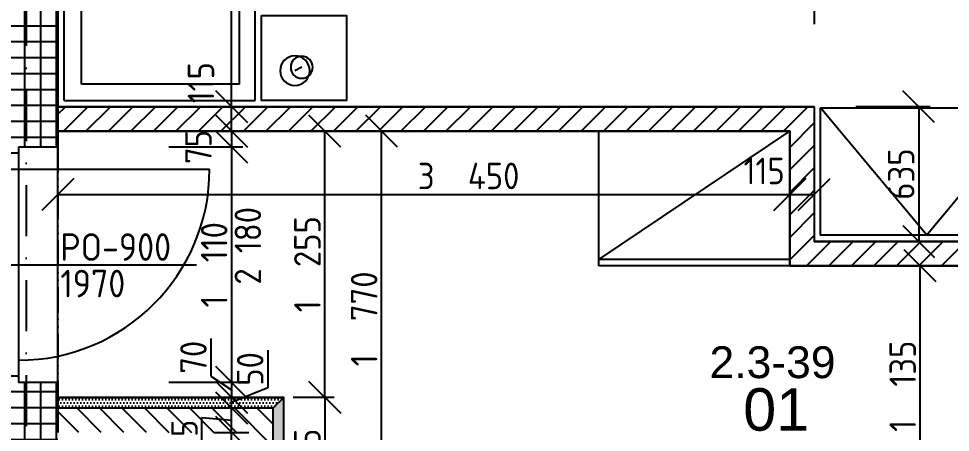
# Model space of a CAD drawing. Extents: x 4511820 to 5180432, y -1526536 to -944957.
# Drawn here: x 5109347 to 5113739, y -1203459 to -1201509 of the extents above; entities that cross this region are included whole.
import ezdxf

# ---------------------------------------------------------------- set-up
doc = ezdxf.new("R2010")
doc.units = 0
doc.header["$MEASUREMENT"] = 0
doc.linetypes.add('ACAD_ISO12W100', pattern=[22, 12, -3, 0.5, -3, 0.5, -3])
doc.linetypes.add('BODKOCIARKOVANA_3', pattern=[5.6, 3, -1.3, 0, -1.3])
doc.layers.get('0').update_dxf_attribs({"linetype": 'CONTINUOUS'})
doc.layers.get('Defpoints').update_dxf_attribs({"color": 61, "linetype": 'CONTINUOUS'})
for name, color, linetype in [('DVERE', 45, 'CONTINUOUS'), ('KÓTY', 4, 'CONTINUOUS'), ('MÚRY', 1, 'CONTINUOUS'), ('osi', 253, 'CONTINUOUS'), ('Plochy', 41, 'CONTINUOUS'), ('POPIS', 7, 'CONTINUOUS'), ('TENKÁ', 7, 'CONTINUOUS'), ('ZARIADENIE', 47, 'CONTINUOUS'), ('ŠRAFY', 82, 'CONTINUOUS')]:
    doc.layers.add(name, color=color, linetype=linetype)
doc.styles.add('ARIAL', font='arial.ttf')
doc.styles.add('STYLE1', font='isocp.shx')
doc.dimstyles.new('STANDARD-50', dxfattribs={"dimtxt": 125, "dimasz": 150, "dimexe": 10, "dimexo": 200, "dimgap": 20, "dimtad": 1, "dimdsep": 46, "dimlunit": 6, "dimtxsty": 'STYLE1', "dimblk1": 'OBLIQUE', "dimblk2": 'OBLIQUE', "dimsah": 1, "dimcen": 2.5, "dimse1": 1, "dimse2": 1, "dimadec": 0, "dimazin": 0, "dimtfac": 1, "dimtmove": 1, "dimatfit": 3, "dimldrblk": 'OBLIQUE', "dimfxl": 1, "dimtolj": 1, "dimtzin": 0, "dimarcsym": 0})
pattern_1 = [(90, (-3307273.674, 579782.7), (-75, 1e-14), []), (180, (-3307273.674, 579782.7), (-1e-14, -75), [])]

# ---------------------------------------------------------------- blocks, each defined once
blk = doc.blocks.new('SKRINA')
at = {"layer": 'ZARIADENIE'}
for p, q in [((4449069, -1324645.2), (4448469, -1324145.2)), ((4448469, -1325145.2), (4449069, -1324645.2))]:
    blk.add_line(p, q, dxfattribs=at)
blk.add_lwpolyline([(4448469, -1324145.2), (4448469, -1325145.2), (4449069, -1325145.2), (4449069, -1324145.2)], close=True, dxfattribs=at)
blk = doc.blocks.new('JEDNOPOSTEL')
at = {"layer": 'ZARIADENIE', "ltscale": 0.25}
for p, q in [((4449069, -1322230.2), (4447069, -1322230.2)), ((4447069, -1323130.2), (4447069, -1322230.2)), ((4449069, -1322230.2), (4449069, -1323130.2)), ((4449069, -1323130.2), (4447069, -1323130.2)), ((4448913, -1323349.6), (4448929.1, -1323317.4))]:
    blk.add_line(p, q, dxfattribs=at)
at = {"layer": 'ZARIADENIE', "color": 76, "ltscale": 0.25}
for p, q in [((4448390.6, -1322311.3), (4447130.6, -1322311.3)), ((4447130.6, -1323056.9), (4447130.6, -1322311.3)), ((4448540.6, -1322461.3), (4448390.6, -1322311.3)), ((4448390.6, -1322461.3), (4448390.6, -1322311.3)), ((4448992.6, -1322311.3), (4448623.3, -1322311.3)), ((4448623.3, -1323056.9), (4448623.3, -1322311.3)), ((4448992.6, -1323056.9), (4448992.6, -1322311.3)), ((4448540.6, -1322461.3), (4448390.6, -1322461.3)), ((4448540.6, -1323056.9), (4448540.6, -1322461.3)), ((4448540.6, -1323056.9), (4447130.6, -1323056.9)), ((4448992.6, -1323056.9), (4448623.3, -1323056.9))]:
    blk.add_line(p, q, dxfattribs=at)
at = {"layer": 'ZARIADENIE'}
blk.add_lwpolyline([(4448669, -1323160.2), (4448669, -1323560.2), (4449069, -1323560.2), (4449069, -1323160.2)], close=True, dxfattribs=at)
at = {"layer": 'ZARIADENIE', "ltscale": 0.25}
for centre, radius in [((4448929.1, -1323317.4), 69.7), ((4448913, -1323349.6), 51.9)]:
    blk.add_circle(centre, radius, dxfattribs=at)
blk = doc.blocks.new('_OBLIQUE')
at = {"color": 0, "linetype": 'ByBlock'}
blk.add_line((-0.5, -0.5), (0.5, 0.5), dxfattribs=at)
blk = doc.blocks.new('*D28091')
at = {"layer": 'Defpoints', "color": 0}
for p in [(5110351.5, -1203459.2), (5110432.5, -1203459.2), (5110432.5, -1203859.2)]:
    blk.add_point(p, dxfattribs=at)
at = {"layer": 'KÓTY', "color": 0, "lineweight": -2}
blk.add_line((5110351.5, -1203859.2), (5110351.5, -1203459.2), dxfattribs=at)
at = {"layer": 'KÓTY', "color": 0, "linetype": 'ByBlock', "lineweight": -2, "xscale": 150, "yscale": 150, "zscale": 150}
for p, rotation in [((5110351.5, -1203459.2), 90), ((5110351.5, -1203859.2), 270)]:
    blk.add_blockref('_OBLIQUE', p, dxfattribs=dict(at, rotation=rotation))
at = {"layer": 'KÓTY', "color": 0, "insert": (5110269, -1203659.2), "char_height": 125, "attachment_point": 5, "rotation": 90, "style": 'STYLE1'}
blk.add_mtext('\\A1;400', dxfattribs=at)
blk = doc.blocks.new('*D28092')
at = {"layer": 'Defpoints', "color": 0}
for p in [(5110351.5, -1203344.2), (5110547.5, -1203344.2), (5110432.5, -1203459.2)]:
    blk.add_point(p, dxfattribs=at)
at = {"layer": 'KÓTY', "color": 0, "lineweight": -2}
for p, q in [((5110351.5, -1203459.2), (5110351.5, -1203344.2)), ((5110211.5, -1203604), (5110211.5, -1203389)), ((5110211.5, -1203389), (5110351.5, -1203401.7))]:
    blk.add_line(p, q, dxfattribs=at)
at = {"layer": 'KÓTY', "color": 0, "linetype": 'ByBlock', "lineweight": -2, "xscale": 150, "yscale": 150, "zscale": 150}
for p, rotation in [((5110351.5, -1203344.2), 90), ((5110351.5, -1203459.2), 270)]:
    blk.add_blockref('_OBLIQUE', p, dxfattribs=dict(at, rotation=rotation))
at = {"layer": 'KÓTY', "color": 0, "insert": (5110129, -1203496.5), "char_height": 125, "attachment_point": 5, "rotation": 90, "style": 'STYLE1'}
blk.add_mtext('\\A1;115', dxfattribs=at)
blk = doc.blocks.new('*D28093')
at = {"layer": 'Defpoints', "color": 0}
for p in [(5110351.5, -1203294.2), (5110547.5, -1203294.2), (5110547.5, -1203344.2)]:
    blk.add_point(p, dxfattribs=at)
at = {"layer": 'KÓTY', "color": 0, "lineweight": -2}
for p, q in [((5110521.5, -1203071.4), (5110521.5, -1203249)), ((5110521.5, -1203249), (5110351.5, -1203319.2)), ((5110351.5, -1203344.2), (5110351.5, -1203294.2))]:
    blk.add_line(p, q, dxfattribs=at)
at = {"layer": 'KÓTY', "color": 0, "linetype": 'ByBlock', "lineweight": -2, "xscale": 150, "yscale": 150, "zscale": 150}
for p, rotation in [((5110351.5, -1203294.2), 90), ((5110351.5, -1203344.2), 270)]:
    blk.add_blockref('_OBLIQUE', p, dxfattribs=dict(at, rotation=rotation))
at = {"layer": 'KÓTY', "color": 0, "insert": (5110439, -1203160.2), "char_height": 125, "attachment_point": 5, "rotation": 90, "style": 'STYLE1'}
blk.add_mtext('\\A1;50', dxfattribs=at)
blk = doc.blocks.new('*D28094')
at = {"layer": 'Defpoints', "color": 0}
for p in [(5110351.5, -1201924.2), (5110547.5, -1201924.2), (5110547.5, -1202039.2)]:
    blk.add_point(p, dxfattribs=at)
at = {"layer": 'KÓTY', "color": 0, "lineweight": -2}
blk.add_line((5110351.5, -1202039.2), (5110351.5, -1201924.2), dxfattribs=at)
at = {"layer": 'KÓTY', "color": 0, "linetype": 'ByBlock', "lineweight": -2, "xscale": 150, "yscale": 150, "zscale": 150}
for p, rotation in [((5110351.5, -1201924.2), 90), ((5110351.5, -1202039.2), 270)]:
    blk.add_blockref('_OBLIQUE', p, dxfattribs=dict(at, rotation=rotation))
at = {"layer": 'KÓTY', "color": 0, "insert": (5110207, -1201811), "char_height": 125, "attachment_point": 5, "rotation": 90, "style": 'STYLE1'}
blk.add_mtext('\\A1;115', dxfattribs=at)
blk = doc.blocks.new('*D28095')
at = {"layer": 'Defpoints', "color": 0}
for p in [(5110351.5, -1199614.2), (5110512.5, -1199614.2), (5110547.5, -1201924.2)]:
    blk.add_point(p, dxfattribs=at)
at = {"layer": 'KÓTY', "color": 0, "lineweight": -2}
blk.add_line((5110351.5, -1201924.2), (5110351.5, -1199614.2), dxfattribs=at)
at = {"layer": 'KÓTY', "color": 0, "linetype": 'ByBlock', "lineweight": -2, "xscale": 150, "yscale": 150, "zscale": 150}
for p, rotation in [((5110351.5, -1199614.2), 90), ((5110351.5, -1201924.2), 270)]:
    blk.add_blockref('_OBLIQUE', p, dxfattribs=dict(at, rotation=rotation))
at = {"layer": 'KÓTY', "color": 0, "insert": (5110269, -1200769.2), "char_height": 125, "attachment_point": 5, "rotation": 90, "style": 'STYLE1'}
blk.add_mtext('\\A1;2ﾠ310', dxfattribs=at)
blk = doc.blocks.new('*D28096')
at = {"layer": 'Defpoints', "color": 0}
for p in [(5113097.5, -1201238), (5109532.5, -1201689.7), (5113097.5, -1201689.7)]:
    blk.add_point(p, dxfattribs=at)
at = {"layer": 'KÓTY', "color": 0, "lineweight": -2}
blk.add_line((5109532.5, -1201238), (5113097.5, -1201238), dxfattribs=at)
at = {"layer": 'KÓTY', "color": 0, "linetype": 'ByBlock', "lineweight": -2, "xscale": 150, "yscale": 150, "zscale": 150, "rotation": 180}
blk.add_blockref('_OBLIQUE', (5109532.5, -1201238), dxfattribs=at)
at = {"layer": 'KÓTY', "color": 0, "linetype": 'ByBlock', "lineweight": -2, "xscale": 150, "yscale": 150, "zscale": 150}
blk.add_blockref('_OBLIQUE', (5113097.5, -1201238), dxfattribs=at)
at = {"layer": 'KÓTY', "color": 0, "insert": (5111315, -1201155.5), "char_height": 125, "attachment_point": 5, "style": 'STYLE1'}
blk.add_mtext('\\A1;3ﾠ565', dxfattribs=at)
blk = doc.blocks.new('*D28097')
at = {"layer": 'Defpoints', "color": 0}
for p in [(5115872.5, -1201238), (5113097.5, -1201689.7), (5115872.5, -1201689.7)]:
    blk.add_point(p, dxfattribs=at)
at = {"layer": 'KÓTY', "color": 0, "lineweight": -2}
blk.add_line((5113097.5, -1201238), (5115872.5, -1201238), dxfattribs=at)
at = {"layer": 'KÓTY', "color": 0, "linetype": 'ByBlock', "lineweight": -2, "xscale": 150, "yscale": 150, "zscale": 150, "rotation": 180}
blk.add_blockref('_OBLIQUE', (5113097.5, -1201238), dxfattribs=at)
at = {"layer": 'KÓTY', "color": 0, "linetype": 'ByBlock', "lineweight": -2, "xscale": 150, "yscale": 150, "zscale": 150}
blk.add_blockref('_OBLIQUE', (5115872.5, -1201238), dxfattribs=at)
at = {"layer": 'KÓTY', "color": 0, "insert": (5114485, -1201155.5), "char_height": 125, "attachment_point": 5, "style": 'STYLE1'}
blk.add_mtext('\\A1;2ﾠ775', dxfattribs=at)
blk = doc.blocks.new('*D28098')
at = {"layer": 'Defpoints', "color": 0}
for p in [(5109532.5, -1202076.7), (5112982.5, -1202076.7), (5112982.5, -1202338)]:
    blk.add_point(p, dxfattribs=at)
at = {"layer": 'KÓTY', "color": 0, "lineweight": -2}
blk.add_line((5109532.5, -1202338), (5112982.5, -1202338), dxfattribs=at)
at = {"layer": 'KÓTY', "color": 0, "linetype": 'ByBlock', "lineweight": -2, "xscale": 150, "yscale": 150, "zscale": 150, "rotation": 180}
blk.add_blockref('_OBLIQUE', (5109532.5, -1202338), dxfattribs=at)
at = {"layer": 'KÓTY', "color": 0, "linetype": 'ByBlock', "lineweight": -2, "xscale": 150, "yscale": 150, "zscale": 150}
blk.add_blockref('_OBLIQUE', (5112982.5, -1202338), dxfattribs=at)
at = {"layer": 'KÓTY', "color": 0, "insert": (5111468.5, -1202250.5), "char_height": 125, "attachment_point": 5, "style": 'STYLE1'}
blk.add_mtext('\\A1;3ﾠ450', dxfattribs=at)
blk = doc.blocks.new('*D28099')
at = {"layer": 'Defpoints', "color": 0}
for p in [(5112982.5, -1202338), (5113097.5, -1202338), (5113097.5, -1202338)]:
    blk.add_point(p, dxfattribs=at)
at = {"layer": 'KÓTY', "color": 0, "lineweight": -2}
blk.add_line((5112982.5, -1202338), (5113097.5, -1202338), dxfattribs=at)
at = {"layer": 'KÓTY', "color": 0, "linetype": 'ByBlock', "lineweight": -2, "xscale": 150, "yscale": 150, "zscale": 150, "rotation": 180}
blk.add_blockref('_OBLIQUE', (5112982.5, -1202338), dxfattribs=at)
at = {"layer": 'KÓTY', "color": 0, "linetype": 'ByBlock', "lineweight": -2, "xscale": 150, "yscale": 150, "zscale": 150}
blk.add_blockref('_OBLIQUE', (5113097.5, -1202338), dxfattribs=at)
at = {"layer": 'KÓTY', "color": 0, "insert": (5112861.5, -1202227), "char_height": 125, "attachment_point": 5, "style": 'STYLE1'}
blk.add_mtext('\\A1;115', dxfattribs=at)
blk = doc.blocks.new('*D28162')
at = {"layer": 'Defpoints', "color": 0}
for p in [(5111058.5, -1202039.2), (5111061.7, -1202039.2), (5111061.7, -1203809.2)]:
    blk.add_point(p, dxfattribs=at)
at = {"layer": 'KÓTY', "color": 0, "lineweight": -2}
blk.add_line((5111058.5, -1203809.2), (5111058.5, -1202039.2), dxfattribs=at)
at = {"layer": 'KÓTY', "color": 0, "linetype": 'ByBlock', "lineweight": -2, "xscale": 150, "yscale": 150, "zscale": 150}
for p, rotation in [((5111058.5, -1202039.2), 90), ((5111058.5, -1203809.2), 270)]:
    blk.add_blockref('_OBLIQUE', p, dxfattribs=dict(at, rotation=rotation))
at = {"layer": 'KÓTY', "color": 0, "insert": (5110976, -1202924.2), "char_height": 125, "attachment_point": 5, "rotation": 90, "style": 'STYLE1'}
blk.add_mtext('\\A1;1ﾠ770', dxfattribs=at)
blk = doc.blocks.new('*D28167')
at = {"layer": 'Defpoints', "color": 0}
for p in [(5113155.5, -1201924.2), (5113155.5, -1202559.2), (5113590, -1202559.2)]:
    blk.add_point(p, dxfattribs=at)
at = {"layer": 'KÓTY', "color": 0, "lineweight": -2}
blk.add_line((5113590, -1201924.2), (5113590, -1202559.2), dxfattribs=at)
at = {"layer": 'KÓTY', "color": 0, "linetype": 'ByBlock', "lineweight": -2, "xscale": 150, "yscale": 150, "zscale": 150}
for p, rotation in [((5113590, -1201924.2), 90), ((5113590, -1202559.2), 270)]:
    blk.add_blockref('_OBLIQUE', p, dxfattribs=dict(at, rotation=rotation))
at = {"layer": 'KÓTY', "color": 0, "insert": (5113507.5, -1202241.7), "char_height": 125, "attachment_point": 5, "rotation": 90, "style": 'STYLE1'}
blk.add_mtext('\\A1;635', dxfattribs=at)
blk = doc.blocks.new('*D28168')
at = {"layer": 'Defpoints', "color": 0}
for p in [(5110597.5, -1203294.2), (5110597.5, -1203809.2), (5110791, -1203809.2)]:
    blk.add_point(p, dxfattribs=at)
at = {"layer": 'KÓTY', "color": 0, "lineweight": -2}
blk.add_line((5110791, -1203294.2), (5110791, -1203809.2), dxfattribs=at)
at = {"layer": 'KÓTY', "color": 0, "linetype": 'ByBlock', "lineweight": -2, "xscale": 150, "yscale": 150, "zscale": 150}
for p, rotation in [((5110791, -1203294.2), 90), ((5110791, -1203809.2), 270)]:
    blk.add_blockref('_OBLIQUE', p, dxfattribs=dict(at, rotation=rotation))
at = {"layer": 'KÓTY', "color": 0, "insert": (5110708.5, -1203551.7), "char_height": 125, "attachment_point": 5, "rotation": 90, "style": 'STYLE1'}
blk.add_mtext('\\A1;515', dxfattribs=at)
blk = doc.blocks.new('*D28169')
at = {"layer": 'Defpoints', "color": 0}
for p in [(5110791, -1202039.2), (5110791, -1202039.2), (5110791, -1203294.2)]:
    blk.add_point(p, dxfattribs=at)
at = {"layer": 'KÓTY', "color": 0, "lineweight": -2}
blk.add_line((5110791, -1203294.2), (5110791, -1202039.2), dxfattribs=at)
at = {"layer": 'KÓTY', "color": 0, "linetype": 'ByBlock', "lineweight": -2, "xscale": 150, "yscale": 150, "zscale": 150}
for p, rotation in [((5110791, -1202039.2), 90), ((5110791, -1203294.2), 270)]:
    blk.add_blockref('_OBLIQUE', p, dxfattribs=dict(at, rotation=rotation))
at = {"layer": 'KÓTY', "color": 0, "insert": (5110708.5, -1202666.7), "char_height": 125, "attachment_point": 5, "rotation": 90, "style": 'STYLE1'}
blk.add_mtext('\\A1;1ﾠ255', dxfattribs=at)
blk = doc.blocks.new('*D28172')
at = {"layer": 'Defpoints', "color": 0}
for p in [(5110351.5, -1202039.2), (5110351.5, -1202114.2), (5110351.5, -1202114.2)]:
    blk.add_point(p, dxfattribs=at)
at = {"layer": 'KÓTY', "color": 0, "lineweight": -2}
blk.add_line((5110351.5, -1202039.2), (5110351.5, -1202114.2), dxfattribs=at)
at = {"layer": 'KÓTY', "color": 0, "linetype": 'ByBlock', "lineweight": -2, "xscale": 150, "yscale": 150, "zscale": 150}
for p, rotation in [((5110351.5, -1202039.2), 90), ((5110351.5, -1202114.2), 270)]:
    blk.add_blockref('_OBLIQUE', p, dxfattribs=dict(at, rotation=rotation))
at = {"layer": 'KÓTY', "color": 0, "insert": (5110195, -1202114.2), "char_height": 125, "attachment_point": 5, "rotation": 90, "style": 'STYLE1'}
blk.add_mtext('\\A1;75', dxfattribs=at)
blk = doc.blocks.new('*D28187')
at = {"layer": 'Defpoints', "color": 0}
for p in [(5112982.5, -1202674.2), (5113597, -1202674.2), (5112962.5, -1203809.2)]:
    blk.add_point(p, dxfattribs=at)
at = {"layer": 'KÓTY', "color": 0, "lineweight": -2}
blk.add_line((5113597, -1203809.2), (5113597, -1202674.2), dxfattribs=at)
at = {"layer": 'KÓTY', "color": 0, "linetype": 'ByBlock', "lineweight": -2, "xscale": 150, "yscale": 150, "zscale": 150}
for p, rotation in [((5113597, -1202674.2), 90), ((5113597, -1203809.2), 270)]:
    blk.add_blockref('_OBLIQUE', p, dxfattribs=dict(at, rotation=rotation))
at = {"layer": 'KÓTY', "color": 0, "insert": (5113514.5, -1203241.7), "char_height": 125, "attachment_point": 5, "rotation": 90, "style": 'STYLE1'}
blk.add_mtext('\\A1;1ﾠ135', dxfattribs=at)
blk = doc.blocks.new('*D31518')
at = {"layer": 'Defpoints', "color": 0}
for p in [(5109532.5, -1202114.2), (5109532.5, -1203224.2), (5110351.5, -1203224.2)]:
    blk.add_point(p, dxfattribs=at)
at = {"layer": 'KÓTY', "color": 0, "lineweight": -2}
blk.add_line((5110351.5, -1202114.2), (5110351.5, -1203224.2), dxfattribs=at)
at = {"layer": 'KÓTY', "color": 0, "linetype": 'ByBlock', "lineweight": -2, "xscale": 150, "yscale": 150, "zscale": 150}
for p, rotation in [((5110351.5, -1202114.2), 90), ((5110351.5, -1203224.2), 270)]:
    blk.add_blockref('_OBLIQUE', p, dxfattribs=dict(at, rotation=rotation))
at = {"layer": 'KÓTY', "color": 0, "insert": (5110269, -1202669.2), "char_height": 125, "attachment_point": 5, "rotation": 90, "style": 'STYLE1'}
blk.add_mtext('\\A1;1ﾠ110', dxfattribs=at)
blk = doc.blocks.new('*D31519')
at = {"layer": 'Defpoints', "color": 0}
for p in [(5109532.5, -1203224.2), (5109532.5, -1203294.2), (5110351.5, -1203294.2)]:
    blk.add_point(p, dxfattribs=at)
at = {"layer": 'KÓTY', "color": 0, "lineweight": -2}
for p, q in [((5110254, -1203016.4), (5110254, -1203194)), ((5110254, -1203194), (5110351.5, -1203259.2)), ((5110351.5, -1203224.2), (5110351.5, -1203294.2))]:
    blk.add_line(p, q, dxfattribs=at)
at = {"layer": 'KÓTY', "color": 0, "linetype": 'ByBlock', "lineweight": -2, "xscale": 150, "yscale": 150, "zscale": 150}
for p, rotation in [((5110351.5, -1203224.2), 90), ((5110351.5, -1203294.2), 270)]:
    blk.add_blockref('_OBLIQUE', p, dxfattribs=dict(at, rotation=rotation))
at = {"layer": 'KÓTY', "color": 0, "insert": (5110171.5, -1203105.2), "char_height": 125, "attachment_point": 5, "rotation": 90, "style": 'STYLE1'}
blk.add_mtext('\\A1;70', dxfattribs=at)

msp = doc.modelspace()

# ---------------------------------------------------------------- hatches: boundary and pattern name
at = {"layer": 'ŠRAFY', "ltscale": 0.25}
h = msp.add_hatch(dxfattribs=at)
h.set_pattern_fill('ANSI37', color=256, scale=600, angle=45)
h.set_pattern_definition(pattern_1)
h.paths.add_polyline_path([(5109532.5, -1202114.226), (5109532.5, -1202039.226), (5109532.5, -1201924.226), (5109532.5, -1199614.226), (5109232.5, -1199614.226), (5109232.5, -1202169.226), (5109347.5, -1202169.226), (5109347.5, -1202114.226)])
h = msp.add_hatch(dxfattribs=at)
h.set_pattern_fill('ANSI31', color=256, scale=600, style=0)
h.set_pattern_definition([(45, (515270.5, 214751.965), (-53.0330086, 53.0330086), [])])
h.paths.add_polyline_path([(5109532.5, -1202039.226), (5112982.5, -1202039.226), (5112982.5, -1202674.226), (5114222.5, -1202674.226), (5114222.5, -1202559.226), (5113097.5, -1202559.226), (5113097.5, -1201924.226), (5109532.5, -1201924.226)])
h = msp.add_hatch(dxfattribs=at)
h.set_pattern_fill('ANSI37', color=256, scale=600, angle=45)
h.set_pattern_definition(pattern_1)
h.paths.add_polyline_path([(5109347.5, -1205974.226), (5109532.5, -1205974.226), (5109532.5, -1205859.226), (5109532.5, -1203974.226), (5109532.5, -1203859.226), (5109532.5, -1203459.226), (5109532.5, -1203294.226), (5109532.5, -1203224.226), (5109347.5, -1203224.226), (5109347.5, -1203169.226), (5109232.5, -1203169.226), (5109232.5, -1205974.226)])
at = {"layer": 'ŠRAFY'}
h = msp.add_hatch(dxfattribs=at)
h.set_pattern_fill('DOTS', color=256, scale=250)
h.set_pattern_definition([(0, (0, -89070.035), (7.8125, 15.625), [0, -15.625])])
h.paths.add_polyline_path([(5110547.5, -1203344.226), (5110597.5, -1203294.226), (5109532.5, -1203294.226), (5109532.5, -1203344.226)])
h = msp.add_hatch(dxfattribs=at)
h.set_pattern_fill('DOTS', color=256, scale=250, angle=90)
h.set_pattern_definition([(90, (0, -89070.035), (-15.625, 7.8125), [0, -15.625])])
h.paths.add_polyline_path([(5110547.5, -1203859.226), (5112912.5, -1203859.226), (5112962.5, -1203809.226), (5110597.5, -1203809.226), (5110597.5, -1203294.226), (5110547.5, -1203344.226)])
at = {"layer": 'ŠRAFY', "ltscale": 0.25}
h = msp.add_hatch(dxfattribs=at)
h.set_pattern_fill('ANSI31', color=256, scale=600, angle=90, style=0)
h.set_pattern_definition([(135, (-2904913.184, 133592.89), (-53.0330086, -53.0330086), [])])
h.paths.add_polyline_path([(5109532.5, -1203459.226), (5110432.5, -1203459.226), (5110432.5, -1203859.226), (5110432.5, -1203974.226), (5110547.5, -1203974.226), (5112797.5, -1203974.226), (5112797.5, -1205284.226), (5112912.5, -1205284.226), (5115872.5, -1205284.226), (5115872.5, -1205169.226), (5112912.5, -1205169.226), (5112912.5, -1203859.226), (5110547.5, -1203859.226), (5110547.5, -1203344.226), (5109532.5, -1203344.226)])

# ---------------------------------------------------------------- linework, layer by layer
at = {"layer": 'Defpoints'}
msp.add_line((5110597.5, -1203294.226), (5110547.5, -1203344.226), dxfattribs=at)
at = {"layer": 'DVERE'}
for q in [(5109347.5, -1203119.226), (5110247.5, -1202219.226)]:
    msp.add_line((5109347.5, -1202219.226), q, dxfattribs=at)
at = {"layer": 'DVERE', "ltscale": 0.25}
msp.add_line((5108782.672, -1202669.226), (5110185.328, -1202669.226), dxfattribs=at)
at = {"layer": 'DVERE'}
msp.add_arc((5109347.5, -1202219.226), 900, 270, 0, dxfattribs=at)
at = {"layer": 'KÓTY', "ltscale": 0.25}
for p, q in [((5113097.5, -1201184.632), (5113097.5, -1201534.632)), ((5113643.403, -1201924.226), (5113293.403, -1201924.226)), ((5110404.903, -1202114.226), (5110054.903, -1202114.226)), ((5110404.903, -1203224.226), (5110054.903, -1203224.226))]:
    msp.add_line(p, q, dxfattribs=at)
at = {"layer": 'KÓTY'}
msp.add_line((5110834.5, -1203294.226), (5110641, -1203294.226), dxfattribs=at)
at = {"layer": 'MÚRY'}
for p, q in [((5109532.5, -1201924.226), (5109532.5, -1199614.226)), ((5113097.5, -1201924.226), (5109532.5, -1201924.226)), ((5112982.5, -1202039.226), (5109532.5, -1202039.226)), ((5109532.5, -1202039.226), (5109532.5, -1202114.226)), ((5112982.5, -1202674.226), (5112982.5, -1202039.226)), ((5109532.5, -1202114.226), (5109347.5, -1202114.226)), ((5109347.5, -1202114.226), (5109347.5, -1202219.226)), ((5109232.5, -1202219.226), (5109347.5, -1202219.226)), ((5114222.5, -1202559.226), (5113097.5, -1202559.226)), ((5114222.5, -1202674.226), (5112982.5, -1202674.226)), ((5109347.5, -1203119.226), (5109347.5, -1203224.226)), ((5109532.5, -1203224.226), (5109347.5, -1203224.226)), ((5109532.5, -1203224.226), (5109532.5, -1203294.226)), ((5109532.5, -1203294.226), (5110597.5, -1203294.226)), ((5110597.5, -1203809.226), (5110597.5, -1203294.226))]:
    msp.add_line(p, q, dxfattribs=at)
at = {"layer": 'MÚRY', "ltscale": 0.25}
msp.add_line((5113097.5, -1201924.226), (5113097.5, -1202559.226), dxfattribs=at)
at = {"layer": 'MÚRY', "color": 30}
msp.add_line((5110267.5, -1203459.226), (5110432.5, -1203459.226), dxfattribs=at)
at = {"layer": 'osi', "linetype": 'BODKOCIARKOVANA_3', "ltscale": 80}
msp.add_line((5109382.5, -1198261.132), (5109382.5, -1230189.035), dxfattribs=at)
at = {"layer": 'Plochy'}
for points in [[(5115872.5, -1199614.226), (5109532.5, -1199614.226), (5109532.5, -1201924.226), (5113097.5, -1201924.226), (5113097.5, -1202559.226), (5115872.5, -1202559.226)], [(5109532.5, -1203294.226), (5109532.5, -1202039.226), (5112982.5, -1202039.226), (5112982.5, -1202674.226), (5115872.5, -1202674.226), (5115872.5, -1203864.226), (5116172.5, -1203864.226), (5116172.5, -1205119.226), (5112962.5, -1205119.226), (5112962.5, -1203809.226), (5110597.5, -1203809.226), (5110597.5, -1203294.226)]]:
    msp.add_lwpolyline(points, close=True, dxfattribs=at)
at = {"layer": 'TENKÁ'}
for p, q in [((5109532.5, -1201924.226), (5109532.5, -1202039.226)), ((5109532.5, -1203294.226), (5109532.5, -1203459.226)), ((5109532.5, -1203344.226), (5110547.5, -1203344.226)), ((5110547.5, -1203859.226), (5110547.5, -1203344.226))]:
    msp.add_line(p, q, dxfattribs=at)
at = {"layer": 'TENKÁ', "linetype": 'ACAD_ISO12W100', "ltscale": 10}
msp.add_line((5109532.5, -1202114.226), (5109532.5, -1203224.226), dxfattribs=at)
at = {"layer": 'ZARIADENIE', "color": 45, "ltscale": 0.25}
for p, q in [((5112082.5, -1202674.226), (5112082.5, -1202039.226)), ((5112082.5, -1202644.226), (5112982.5, -1202039.226)), ((5112982.5, -1202644.226), (5112082.5, -1202644.226)), ((5112982.5, -1202674.226), (5112082.5, -1202674.226))]:
    msp.add_line(p, q, dxfattribs=at)

# ---------------------------------------------------------------- block references
at = {"layer": 'ZARIADENIE', "color": 2, "xscale": -1}
for name, p, rotation in [('JEDNOPOSTEL', (3787332.309, 3247174.774), 89.99999999999993), ('SKRINA', (3788982.309, 3246539.774), 89.9999999999999)]:
    msp.add_blockref(name, p, dxfattribs=dict(at, rotation=rotation))

# ---------------------------------------------------------------- texts
at = {"layer": 'KÓTY', "insert": (5110427.957, -1202579.64), "char_height": 125, "attachment_point": 5, "rotation": 90, "style": 'STYLE1'}
msp.add_mtext('\\A1;2 180', dxfattribs=at)
at = {"layer": 'POPIS', "lineweight": 40, "ltscale": 0.25, "style": 'ARIAL'}
for s, height, p in [('2.3-39', 150, (5112603.911, -1203203.614)), ('01', 200, (5112762.811, -1203451.133))]:
    msp.add_text(s, height=height, dxfattribs=at).set_placement(p)
at = {"layer": 'TENKÁ', "linetype": 'Continuous', "style": 'STYLE1'}
for s, p in [('PO-900', (5109543.852, -1202650.643)), ('1970', (5109543.983, -1202822.75))]:
    msp.add_text(s, height=130, dxfattribs=at).set_placement(p)

# ---------------------------------------------------------------- dimensions: what is measured, and where the dimension line sits
at = {"layer": 'KÓTY'}
for base, p1, p2, picture, middle in [((5110351.5, -1199614.226), (5110547.5, -1201924.226), (5110512.5, -1199614.226), '*D28095', (5110268.957, -1200769.226)), ((5113590, -1202559.226), (5113155.5, -1201924.226), (5113155.5, -1202559.226), '*D28167', (5113507.5, -1202241.726)), ((5110791, -1202039.226), (5110791, -1203294.226), (5110791, -1202039.226), '*D28169', (5110708.457, -1202666.726)), ((5111058.5, -1202039.226), (5111061.691, -1203809.226), (5111061.691, -1202039.226), '*D28162', (5110975.957, -1202924.226)), ((5113597, -1202674.226), (5112962.5, -1203809.226), (5112982.5, -1202674.226), '*D28187', (5113514.457, -1203241.726)), ((5110791, -1203809.226), (5110597.5, -1203294.226), (5110597.5, -1203809.226), '*D28168', (5110708.5, -1203551.726)), ((5110351.5, -1203459.226), (5110432.5, -1203859.226), (5110432.5, -1203459.226), '*D28091', (5110269, -1203659.226))]:
    dim = msp.add_linear_dim(base=base, p1=p1, p2=p2, angle=90, dimstyle='STANDARD-50', dxfattribs=at)
    dim.commit()
    dim.dimension.update_dxf_attribs({"geometry": picture, "text_midpoint": middle})
for base, p1, p2, picture, middle in [((5113097.5, -1201238.035), (5109532.5, -1201689.726), (5113097.5, -1201689.726), '*D28096', (5111315, -1201155.492)), ((5115872.5, -1201238.035), (5113097.5, -1201689.726), (5115872.5, -1201689.726), '*D28097', (5114485, -1201155.492))]:
    dim = msp.add_linear_dim(base=base, p1=p1, p2=p2, dimstyle='STANDARD-50', dxfattribs=at)
    dim.commit()
    dim.dimension.update_dxf_attribs({"geometry": picture, "text_midpoint": middle})
for base, p1, p2, picture, middle in [((5110351.5, -1201924.226), (5110547.5, -1202039.226), (5110547.5, -1201924.226), '*D28094', (5110289.5, -1201811.035)), ((5110351.5, -1202114.226), (5110351.5, -1202039.226), (5110351.5, -1202114.226), '*D28172', (5110277.5, -1202114.226)), ((5110351.5, -1203294.226), (5110547.5, -1203344.226), (5110547.5, -1203294.226), '*D28093', (5110521.5, -1203229.035)), ((5110351.5, -1203344.226), (5110432.5, -1203459.226), (5110547.5, -1203344.226), '*D28092', (5110211.5, -1203409))]:
    dim = msp.add_linear_dim(base=base, p1=p1, p2=p2, angle=90, dimstyle='STANDARD-50', dxfattribs=at)
    dim.commit()
    dim.dimension.update_dxf_attribs({"geometry": picture, "text_midpoint": middle, "dimtype": 160})
dim = msp.add_linear_dim(base=(5110351.5, -1203224.226), p1=(5109532.5, -1202114.226), p2=(5109532.5, -1203224.226), angle=90, dimstyle='STANDARD-50', override={"dimtxsty": 'STYLE1', "dimldrblk": 'OBLIQUE'}, dxfattribs=at)
dim.commit()
dim.dimension.update_dxf_attribs({"geometry": '*D31518', "text_midpoint": (5110268.957, -1202669.226)})
for base, p1, p2, picture, middle in [((5112982.5, -1202338.035), (5109532.5, -1202076.726), (5112982.5, -1202076.726), '*D28098', (5111468.5, -1202333.035)), ((5113097.5, -1202338.035), (5112982.5, -1202338.035), (5113097.5, -1202338.035), '*D28099', (5112861.5, -1202309.535))]:
    dim = msp.add_linear_dim(base=base, p1=p1, p2=p2, dimstyle='STANDARD-50', dxfattribs=at)
    dim.commit()
    dim.dimension.update_dxf_attribs({"geometry": picture, "text_midpoint": middle, "dimtype": 160})
dim = msp.add_linear_dim(base=(5110351.5, -1203294.226), p1=(5109532.5, -1203224.226), p2=(5109532.5, -1203294.226), angle=90, dimstyle='STANDARD-50', override={"dimtxsty": 'STYLE1', "dimldrblk": 'OBLIQUE'}, dxfattribs=at)
dim.commit()
dim.dimension.update_dxf_attribs({"geometry": '*D31519', "text_midpoint": (5110254, -1203174), "dimtype": 160})

doc.saveas('drawing.dxf')
